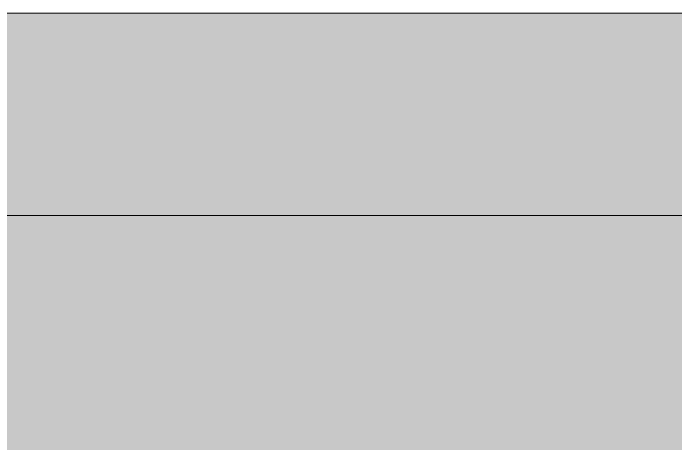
# Model space of a CAD drawing. Header units: millimetres. Extents: x -51 to 151, y -74 to 104.
# Drawn here: x 75.2853 to 75.6123, y -54.56 to -54.3473 of the extents above; entities that cross this region are included whole.
import ezdxf

# ---------------------------------------------------------------- set-up
doc = ezdxf.new("R2010")
doc.units = ezdxf.units.MM
doc.header["$LTSCALE"] = 15

msp = doc.modelspace()

# ---------------------------------------------------------------- hatches: boundary and pattern name
at = {"linetype": 'Continuous', "lineweight": 13}
h = msp.add_hatch(color=256, dxfattribs=at)
h.dxf.hatch_style = 1
h.paths.add_polyline_path([(69.26632, -54.34729), (69.26632, -54.44729), (100.86632, -54.44729), (100.86632, -54.54729), (100.86632, -54.34729)])
h = msp.add_hatch(color=256, dxfattribs=at)
h.dxf.hatch_style = 1
h.paths.add_polyline_path([(75.26632, -55.14729), (75.86632, -55.14729), (75.86632, -54.34729), (75.26632, -54.34729)])

# ---------------------------------------------------------------- linework, layer by layer
for points in [[(69.26632, -54.34729), (100.86632, -54.34729)], [(100.86632, -54.44729), (69.26632, -54.44729)]]:
    msp.add_lwpolyline(points, dxfattribs=at)
msp.add_lwpolyline([(75.26632, -55.14729), (75.86632, -55.14729), (75.86632, -54.34729), (75.26632, -54.34729)], close=True, dxfattribs=at)

doc.saveas('drawing.dxf')
